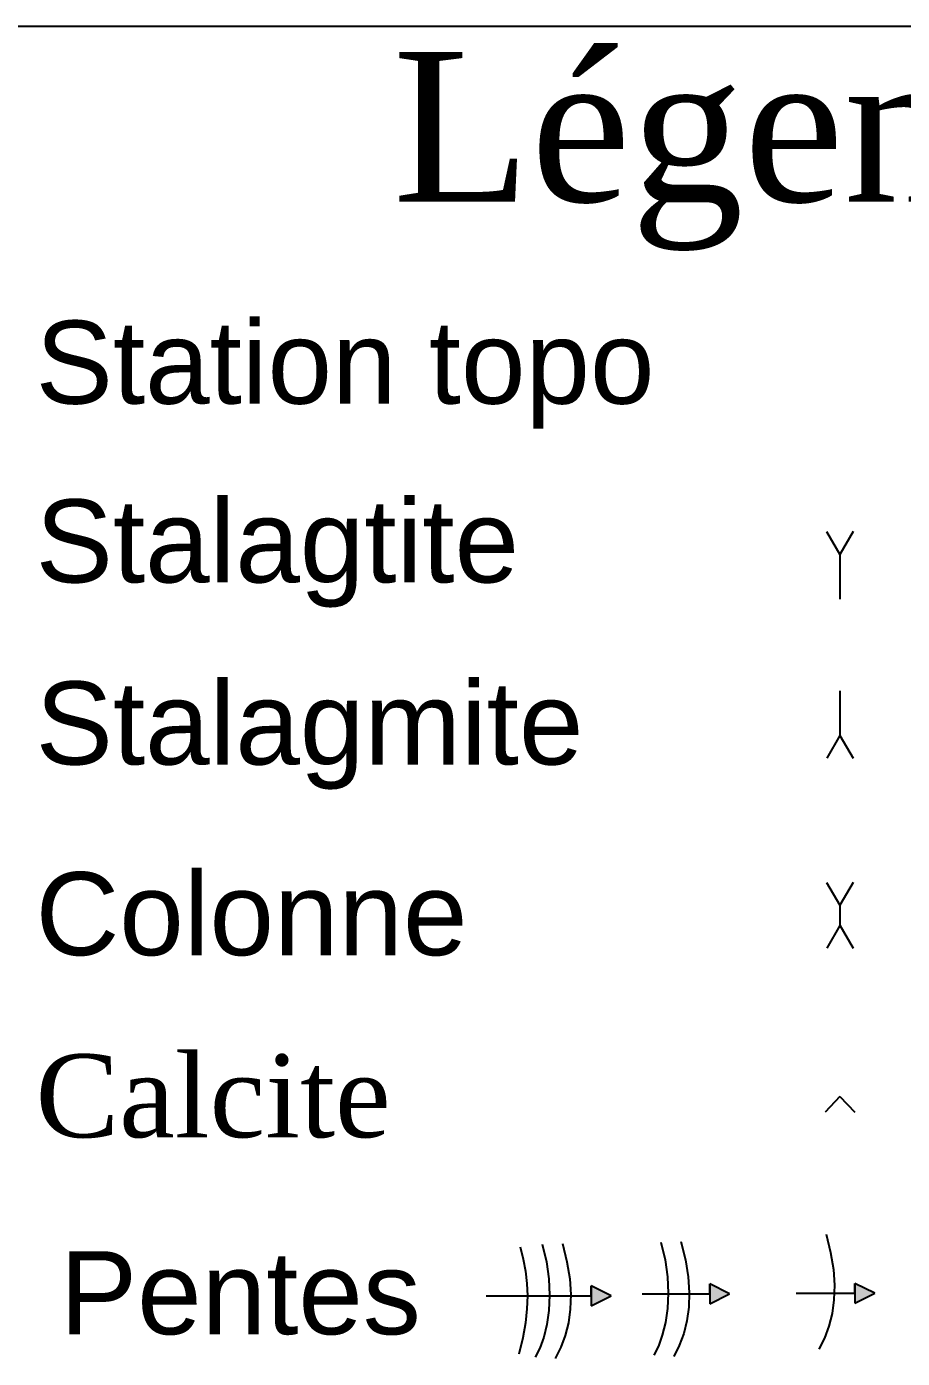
# Model space of a CAD drawing. Header units: metres. Extents: x -1178 to 134, y -250 to 398.
# Drawn here: x -981.7 to -934.2, y -140.2 to -68 of the extents above; entities that cross this region are included whole.
import ezdxf

# ---------------------------------------------------------------- set-up
doc = ezdxf.new("R2010")
doc.units = ezdxf.units.M
doc.header["$MEASUREMENT"] = 0
for name, color, linetype in [('Blocs - Echelle', 250, 'Continuous'), ('Blocs - Pentes', 36, 'Continuous'), ('Espace Papier - Cadre Visible', 250, 'Continuous'), ('Topo Dessin - Spéléothèmes', 26, 'Continuous')]:
    doc.layers.add(name, color=color, linetype=linetype)

# ---------------------------------------------------------------- blocks, each defined once
blk = doc.blocks.new('Pente 003')
at = {"layer": 'Blocs - Pentes'}
h = blk.add_hatch(color=256, dxfattribs=at)
h.dxf.hatch_style = 1
h.paths.add_polyline_path([(2.508, -0.639), (3.699, -0.043), (2.508, 0.552)])
for p, q in [((2.508, -0.043), (2.508, 0.552)), ((2.508, 0.552), (2.508, -0.639)), ((3.699, -0.043), (2.508, 0.552)), ((-3.818, -0.043), (2.508, -0.043)), ((2.508, -0.639), (3.699, -0.043))]:
    blk.add_line(p, q, dxfattribs=at)
for points in [[(-1.768, 2.911), (-1.59, 2.168), (-1.455, 1.438), (-1.37, 0.704), (-1.339, -0.05), (-1.367, -0.837), (-1.458, -1.675), (-1.618, -2.579), (-1.851, -3.564)], [(-0.44, 3.062), (-0.185, 2.007), (-0.043, 0.982), (0, 0), (-0.045, -0.924), (-0.166, -1.774), (-0.35, -2.538), (-0.585, -3.199), (-0.859, -3.743)], [(0.77, 3.107), (1.044, 2.006), (1.21, 0.983), (1.275, 0.032), (1.247, -0.85), (1.132, -1.671), (0.939, -2.434), (0.673, -3.145), (0.343, -3.81)]]:
    blk.add_lwpolyline(points, dxfattribs=at)
blk = doc.blocks.new('*U134')
at = {"layer": 'Topo Dessin - Spéléothèmes'}
for p, q in [((-0.805, 1.381), (0, 0)), ((0.794, 1.381), (0, 0.01)), ((0, 0), (-0.001, -2.682))]:
    blk.add_line(p, q, dxfattribs=at)
blk = doc.blocks.new('*U135')
at = {"layer": 'Topo Dessin - Spéléothèmes'}
for p, q in [((0.001, 2.692), (0, 0)), ((0, 0), (-0.794, -1.371)), ((0, 0), (0.805, -1.371))]:
    blk.add_line(p, q, dxfattribs=at)
blk = doc.blocks.new('*U136')
at = {"layer": 'Topo Dessin - Spéléothèmes'}
for p, q in [((-0.804, 1.976), (0.001, 0.605)), ((0.794, 1.976), (0.001, 0.605)), ((0.001, 0.605), (-0.001, -0.605)), ((-0.001, -0.605), (-0.794, -1.976)), ((-0.001, -0.596), (0.804, -1.976))]:
    blk.add_line(p, q, dxfattribs=at)
blk = doc.blocks.new('*U138')
at = {"layer": 'Topo Dessin - Spéléothèmes'}
for q in [(-1.27, -1.36), (-1.27, -1.36), (1.27, -1.36), (1.27, -1.36)]:
    blk.add_line((0, 0), q, dxfattribs=at)
blk = doc.blocks.new('Pente 002')
at = {"layer": 'Blocs - Pentes'}
h = blk.add_hatch(color=256, dxfattribs=at)
h.dxf.hatch_style = 1
h.paths.add_polyline_path([(2.508, -0.639), (3.699, -0.043), (2.508, 0.552)])
for p, q in [((2.508, -0.043), (2.508, 0.552)), ((2.508, 0.552), (2.508, -0.639)), ((3.699, -0.043), (2.508, 0.552)), ((-1.569, -0.043), (2.508, -0.043)), ((2.508, -0.639), (3.699, -0.043))]:
    blk.add_line(p, q, dxfattribs=at)
for points in [[(-0.44, 3.062), (-0.185, 2.007), (-0.043, 0.982), (0, 0), (-0.045, -0.924), (-0.166, -1.774), (-0.35, -2.538), (-0.585, -3.199), (-0.859, -3.743)], [(0.77, 3.107), (1.044, 2.006), (1.21, 0.983), (1.275, 0.032), (1.247, -0.85), (1.132, -1.671), (0.939, -2.434), (0.673, -3.145), (0.343, -3.81)]]:
    blk.add_lwpolyline(points, dxfattribs=at)
blk = doc.blocks.new('*U139')
at = {"layer": 'Blocs - Pentes'}
h = blk.add_hatch(color=256, dxfattribs=at)
h.dxf.hatch_style = 1
h.paths.add_polyline_path([(1.248, -0.605), (2.439, -0.009), (1.248, 0.586)])
for p, q in [((1.248, -0.009), (1.248, 0.586)), ((1.248, 0.586), (1.248, -0.605)), ((2.439, -0.009), (1.248, 0.586)), ((-2.28, -0.009), (1.248, -0.009)), ((1.248, -0.605), (2.439, -0.009))]:
    blk.add_line(p, q, dxfattribs=at)
blk.add_lwpolyline([(-0.491, 3.551), (-0.217, 2.45), (-0.05, 1.427), (0.015, 0.477), (-0.013, -0.406), (-0.128, -1.227), (-0.321, -1.99), (-0.587, -2.701), (-0.917, -3.366)], dxfattribs=at)
blk = doc.blocks.new('*U213')
at = {"layer": 'Espace Papier - Cadre Visible'}
blk.add_line((110.078, 145.078), (-63.672, 145.078), dxfattribs=at)
blk.add_line((110.078, 145.078), (-63.672, 145.078), dxfattribs=at)
blk.add_line((110.078, 145.078), (-63.672, 145.078), dxfattribs=at)
blk.add_line((110.078, 145.078), (-63.672, 145.078), dxfattribs=at)
blk.add_line((110.078, 145.078), (-63.672, 145.078), dxfattribs=at)
blk.add_line((110.078, 145.078), (-63.672, 145.078), dxfattribs=at)
blk.add_line((110.078, 145.078), (-63.672, 145.078), dxfattribs=at)
blk.add_line((110.078, 145.078), (-63.672, 145.078), dxfattribs=at)
blk.add_line((110.078, 145.078), (-63.672, 145.078), dxfattribs=at)
blk.add_line((110.078, 145.078), (-63.672, 145.078), dxfattribs=at)
blk.add_line((110.078, 145.078), (-63.672, 145.078), dxfattribs=at)
blk.add_line((110.078, 145.078), (-63.672, 145.078), dxfattribs=at)
blk.add_line((110.078, 145.078), (-63.672, 145.078), dxfattribs=at)
blk.add_line((110.078, 145.078), (-63.672, 145.078), dxfattribs=at)
blk.add_line((110.078, 145.078), (-63.672, 145.078), dxfattribs=at)
blk.add_line((110.078, 145.078), (-63.672, 145.078), dxfattribs=at)
blk.add_line((110.078, 145.078), (-63.672, 145.078), dxfattribs=at)
blk.add_line((110.078, 145.078), (-63.672, 145.078), dxfattribs=at)
blk.add_line((110.078, 145.078), (-63.672, 145.078), dxfattribs=at)
blk.add_line((110.078, 145.078), (-63.672, 145.078), dxfattribs=at)
blk.add_line((110.078, 145.078), (-63.672, 145.078), dxfattribs=at)
blk.add_line((110.078, 145.078), (-63.672, 145.078), dxfattribs=at)
blk.add_line((110.078, 145.078), (-63.672, 145.078), dxfattribs=at)
at = {"layer": 'Espace Papier - Cadre Visible', "color": 248}
blk.add_line((110.078, 145.078), (-63.672, 145.078), dxfattribs=at)
at = {"layer": 'Blocs - Echelle'}
for name, p in [('*U134', (26.74, 113.303)), ('*U135', (26.74, 102.405)), ('*U136', (26.74, 91.584))]:
    blk.add_blockref(name, p, dxfattribs=at)
at = {"layer": 'Blocs - Echelle', "xscale": 0.7055259337507109, "yscale": 0.7055259337507109, "zscale": 0.7055259337507109}
blk.add_blockref('*U138', (26.74, 80.686), dxfattribs=at)
at = {"layer": 'Blocs - Pentes'}
for name, p in [('*U139', (26.396, 68.84)), ('Pente 003', (9.256, 68.724)), ('Pente 002', (16.396, 68.84))]:
    blk.add_blockref(name, p, dxfattribs=at)
at = {"layer": 'Espace Papier - Cadre Visible', "insert": (23.203, 137.558), "char_height": 9, "width": 173.75, "attachment_point": 5}
blk.add_mtext('{\\fTimes New Roman|b0|i0|c0|p18;Légende}', dxfattribs=at)
blk.add_mtext('{\\fTimes New Roman|b0|i0|c0|p18;Légende}', dxfattribs=at)
blk.add_mtext('{\\fTimes New Roman|b0|i0|c0|p18;Légende}', dxfattribs=at)
at = {"layer": 'Espace Papier - Cadre Visible', "char_height": 5, "attachment_point": 4}
for s, insert in [('{\\fArial|b0|i0|c0|p34;Station topo}', (-21.704, 124.124)), ('{\\fArial|b0|i0|c0|p34;Station topo}', (-21.704, 124.124)), ('\\fArial|b0|i0|c0|p34;\\W1;Stalagtite', (-21.704, 113.364)), ('\\fArial|b0|i0|c0|p34;\\W1;Stalagtite', (-21.704, 113.364)), ('\\fArial|b0|i0|c0|p34;\\W1;Stalagmite', (-21.704, 102.405)), ('\\fArial|b0|i0|c0|p34;\\W1;Stalagmite', (-21.704, 102.405)), ('\\fArial|b0|i0|c0|p34;\\W1;Colonne', (-21.704, 91.646)), ('\\fArial|b0|i0|c0|p34;\\W1;Colonne', (-21.704, 91.646)), ('{\\fTimes New Roman|b0|i0|c0|p18;Calcite}', (-21.704, 80.686)), ('{\\fTimes New Roman|b0|i0|c0|p18;Calcite}', (-21.704, 80.686)), ('{\\fArial|b0|i0|c0|p34;Pentes}', (-20.242, 68.828)), ('{\\fArial|b0|i0|c0|p34;Pentes}', (-20.242, 68.828))]:
    blk.add_mtext(s, dxfattribs=dict(at, insert=insert))
at = {"layer": 'Espace Papier - Cadre Visible', "color": 248, "char_height": 5, "attachment_point": 4}
for s, insert in [('{\\fArial|b0|i0|c0|p34;Station topo}', (-21.704, 124.124)), ('\\fArial|b0|i0|c0|p34;\\W1;Stalagtite', (-21.704, 113.364)), ('\\fArial|b0|i0|c0|p34;\\W1;Stalagmite', (-21.704, 102.405)), ('\\fArial|b0|i0|c0|p34;\\W1;Colonne', (-21.704, 91.646)), ('{\\fTimes New Roman|b0|i0|c0|p18;Calcite}', (-21.704, 80.686)), ('{\\fArial|b0|i0|c0|p34;Pentes}', (-20.242, 68.828))]:
    blk.add_mtext(s, dxfattribs=dict(at, insert=insert))

msp = doc.modelspace()

# ---------------------------------------------------------------- block references
at = {"layer": 'Espace Papier - Cadre Visible', "xscale": 0.9, "yscale": 0.9, "zscale": 0.9}
msp.add_blockref('*U213', (-961.697, -198.59), dxfattribs=at)

doc.saveas('drawing.dxf')
